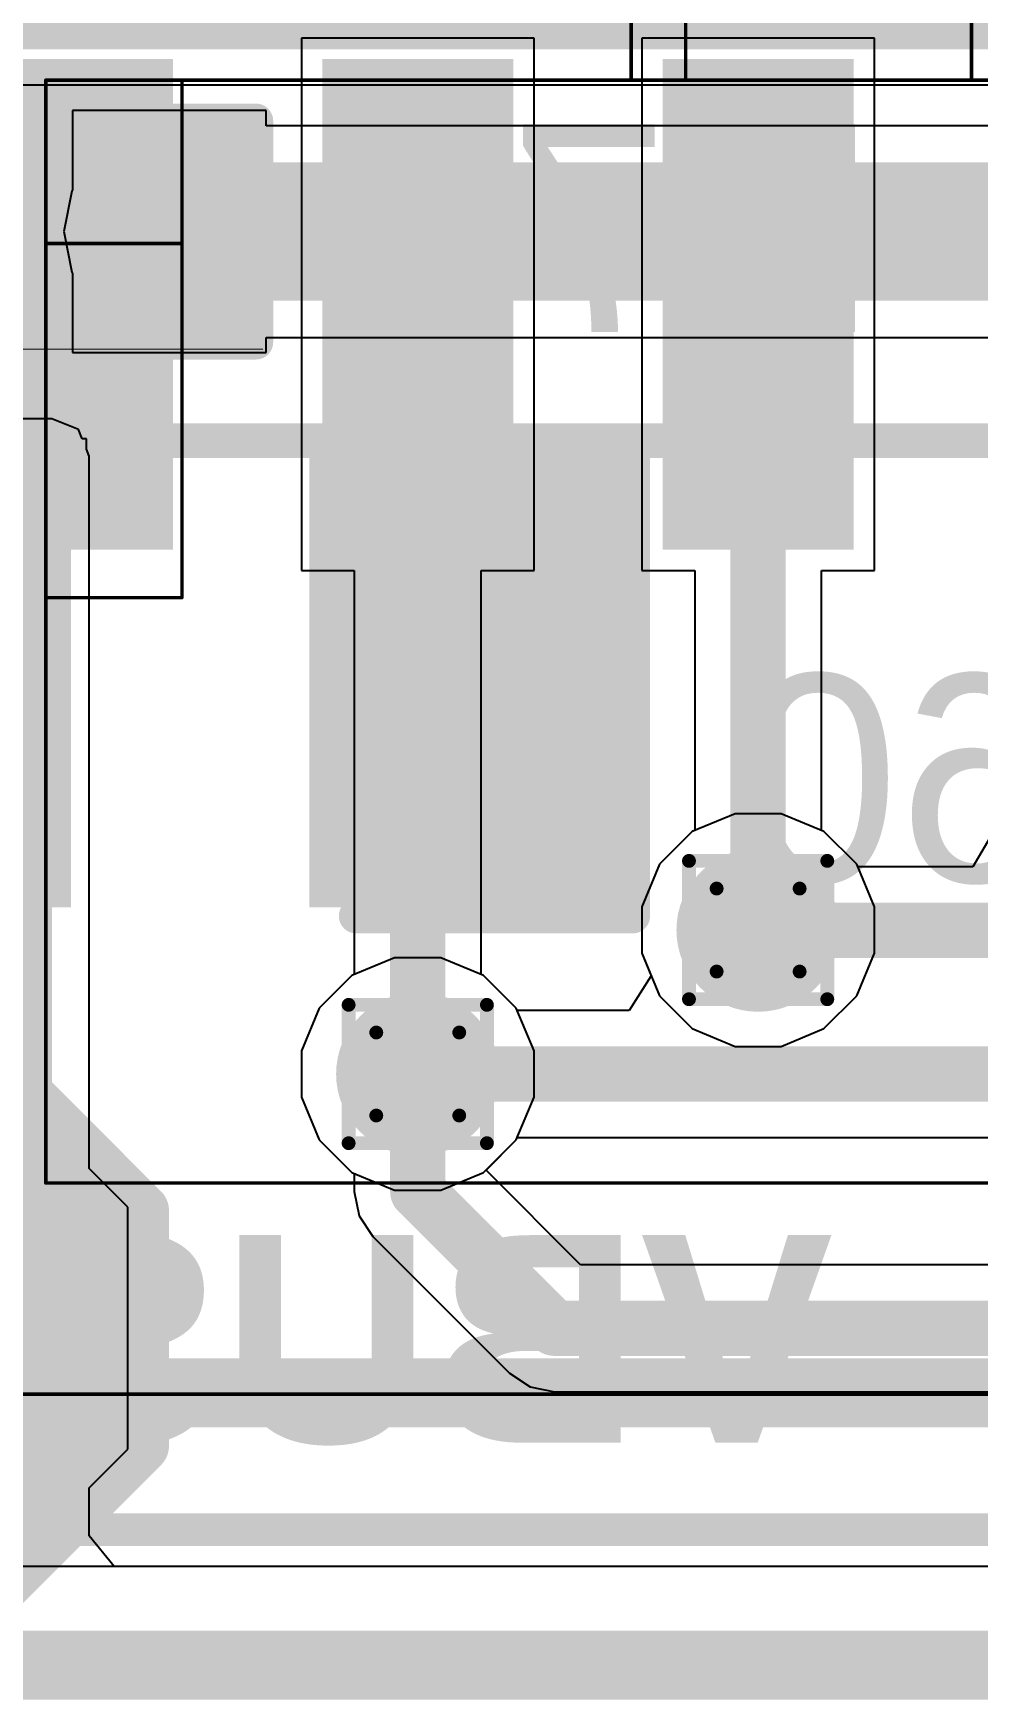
# Model space of a CAD drawing. Header units: inches. Extents: x -11 to 5433, y -4 to 5447.
# Drawn here: x 46.53 to 50, y -3.63 to 2.49 of the extents above; entities that cross this region are included whole.
import ezdxf

# ---------------------------------------------------------------- set-up
doc = ezdxf.new("R2010")
doc.units = ezdxf.units.IN
for name, color, linetype in [('Board_outline', 216, 'Continuous'), ('Bottom Layer', 5, 'Continuous'), ('Bottom Overlay', 54, 'Continuous'), ('Bottom Paste', 16, 'Continuous'), ('Bottom Solder', 6, 'Continuous'), ('Dimensions', 6, 'Continuous'), ('Drill Drawing', 1, 'Continuous'), ('Ground', 16, 'Continuous'), ('Mechanical 4', 56, 'Continuous'), ('Power', 76, 'Continuous'), ('Top Layer', 1, 'Continuous'), ('Top Overlay', 2, 'Continuous'), ('Top Paste', 8, 'Continuous'), ('Top Solder', 216, 'Continuous'), ('Via Holes', 16, 'Continuous')]:
    doc.layers.add(name, color=color, linetype=linetype)
doc.styles.add('Arial', font='', dxfattribs={"height": 0.2})
doc.styles.add('Arial_Bold', font='', dxfattribs={"height": 0.2})
doc.styles.get('Arial').set_extended_font_data('Arial')
doc.styles.get('Arial_Bold').set_extended_font_data('Arial', bold=True)

# ---------------------------------------------------------------- blocks, each defined once
blk = doc.blocks.new('R___0402_B_16')
at = {"layer": 'Bottom Layer'}
for points in [[(-0.2413, 0.3175), (-0.2412999999999999, -0.3175), (-0.6985, -0.3175), (-0.6985, 0.3175)], [(0.6985, 0.3175), (0.6985, -0.3175), (0.2413, -0.3175), (0.2412999999999999, 0.3175)]]:
    blk.add_hatch(color=5, dxfattribs=at).paths.add_polyline_path(points)
at = {"layer": 'Bottom Paste'}
for points in [[(-0.2413, 0.3175), (-0.2412999999999999, -0.3175), (-0.6985, -0.3175), (-0.6985, 0.3175)], [(0.6985, 0.3175), (0.6985, -0.3175), (0.2413, -0.3175), (0.2412999999999999, 0.3175)]]:
    blk.add_hatch(color=16, dxfattribs=at).paths.add_polyline_path(points)
at = {"layer": 'Bottom Solder'}
for points in [[(-0.18629884, 0.37250116), (-0.1862988399999999, -0.37250116), (-0.75350116, -0.37250116), (-0.75350116, 0.37250116)], [(0.75350116, 0.37250116), (0.75350116, -0.37250116), (0.18629884, -0.37250116), (0.1862988399999999, 0.37250116)]]:
    blk.add_hatch(color=6, dxfattribs=at).paths.add_polyline_path(points)
at = {"layer": 'Bottom Overlay'}
for points in [[(-0.7874, 0.4064, 0.127, 0.127, 0), (-0.7874, -0.4064, 0.127, 0.127, 0)], [(0.7874, 0.4064, 0.127, 0.127, 0), (-0.7874, 0.4064, 0.127, 0.127, 0)], [(0.8128, 0.4318, 0.0032258, 0.0032258, 0), (-0.8128, 0.4318, 0.0032258, 0.0032258, 0)], [(0.7874, 0.4064, 0.127, 0.127, 0), (0.7874, -0.4064, 0.127, 0.127, 0)], [(0.7874, -0.4064, 0.127, 0.127, 0), (-0.7874, -0.4064, 0.127, 0.127, 0)]]:
    blk.add_lwpolyline(points, format="xyseb", dxfattribs=at)
for points in [[(-0.8191499999999999, 0.4064, 0.0635, 0.0635, 1), (-0.7556499999999999, 0.4064, 0.0635, 0.0635, 1)], [(-0.8191499999999999, 0.4064, 0.0635, 0.0635, 1), (-0.7556499999999999, 0.4064, 0.0635, 0.0635, 1)], [(-0.81360518, 0.4318, 0.0016129, 0.0016129, 1), (-0.8119948199999999, 0.4318, 0.0016129, 0.0016129, 1)], [(0.7556499999999999, 0.4064, 0.0635, 0.0635, 1), (0.8191499999999999, 0.4064, 0.0635, 0.0635, 1)], [(0.7556499999999999, 0.4064, 0.0635, 0.0635, 1), (0.8191499999999999, 0.4064, 0.0635, 0.0635, 1)], [(0.8119948199999999, 0.4318, 0.0016129, 0.0016129, 1), (0.81360518, 0.4318, 0.0016129, 0.0016129, 1)], [(-0.8191499999999999, -0.4064, 0.0635, 0.0635, 1), (-0.7556499999999999, -0.4064, 0.0635, 0.0635, 1)], [(-0.8191499999999999, -0.4064, 0.0635, 0.0635, 1), (-0.7556499999999999, -0.4064, 0.0635, 0.0635, 1)], [(0.7556499999999999, -0.4064, 0.0635, 0.0635, 1), (0.8191499999999999, -0.4064, 0.0635, 0.0635, 1)], [(0.7556499999999999, -0.4064, 0.0635, 0.0635, 1), (0.8191499999999999, -0.4064, 0.0635, 0.0635, 1)]]:
    blk.add_lwpolyline(points, format="xyseb", close=True, dxfattribs=at)
blk = doc.blocks.new('C___0805_B_18')
at = {"layer": 'Bottom Layer'}
for points in [[(-1.524, 0.7619999999999999), (-0.508, 0.7619999999999999), (-0.508, -0.7619999999999999), (-1.524, -0.7619999999999999)], [(0.508, 0.7619999999999999), (1.524, 0.7619999999999999), (1.524, -0.7619999999999999), (0.508, -0.7619999999999999)]]:
    blk.add_hatch(color=5, dxfattribs=at).paths.add_polyline_path(points)
at = {"layer": 'Bottom Paste'}
for points in [[(-1.524, 0.7619999999999999), (-0.508, 0.7619999999999999), (-0.508, -0.7619999999999999), (-1.524, -0.7619999999999999)], [(0.508, 0.7619999999999999), (1.524, 0.7619999999999999), (1.524, -0.7619999999999999), (0.508, -0.7619999999999999)]]:
    blk.add_hatch(color=16, dxfattribs=at).paths.add_polyline_path(points)
at = {"layer": 'Bottom Solder'}
for points in [[(-1.59399986, 0.8319998599999999), (-0.4380001399999999, 0.8319998599999999), (-0.4380001399999999, -0.8319998599999999), (-1.59399986, -0.8319998599999999)], [(0.4380001399999999, 0.8319998599999999), (1.59399986, 0.8319998599999999), (1.59399986, -0.8319998599999999), (0.4380001399999999, -0.8319998599999999)]]:
    blk.add_hatch(color=6, dxfattribs=at).paths.add_polyline_path(points)
at = {"layer": 'Bottom Overlay'}
for points in [[(-1.6256, 0.8636, 0.127, 0.127, 0), (-1.6256, -0.8636, 0.127, 0.127, 0)], [(-0.6096, 0.8636, 0.127, 0.127, 0), (-1.6256, 0.8636, 0.127, 0.127, 0)], [(1.6256, 0.8636, 0.127, 0.127, 0), (0.6096, 0.8636, 0.127, 0.127, 0)], [(1.6256, 0.8636, 0.127, 0.127, 0), (1.6256, -0.8636, 0.127, 0.127, 0)], [(-0.6096, -0.8636, 0.127, 0.127, 0), (-1.6256, -0.8636, 0.127, 0.127, 0)], [(1.6256, -0.8636, 0.127, 0.127, 0), (0.6096, -0.8636, 0.127, 0.127, 0)]]:
    blk.add_lwpolyline(points, format="xyseb", dxfattribs=at)
for points in [[(-1.65735, 0.8636, 0.0635, 0.0635, 1), (-1.59385, 0.8636, 0.0635, 0.0635, 1)], [(-1.65735, 0.8636, 0.0635, 0.0635, 1), (-1.59385, 0.8636, 0.0635, 0.0635, 1)], [(-0.64135, 0.8636, 0.0635, 0.0635, 1), (-0.57785, 0.8636, 0.0635, 0.0635, 1)], [(0.57785, 0.8636, 0.0635, 0.0635, 1), (0.64135, 0.8636, 0.0635, 0.0635, 1)], [(1.59385, 0.8636, 0.0635, 0.0635, 1), (1.65735, 0.8636, 0.0635, 0.0635, 1)], [(1.59385, 0.8636, 0.0635, 0.0635, 1), (1.65735, 0.8636, 0.0635, 0.0635, 1)], [(-1.65735, -0.8636, 0.0635, 0.0635, 1), (-1.59385, -0.8636, 0.0635, 0.0635, 1)], [(-1.65735, -0.8636, 0.0635, 0.0635, 1), (-1.59385, -0.8636, 0.0635, 0.0635, 1)], [(-0.64135, -0.8636, 0.0635, 0.0635, 1), (-0.57785, -0.8636, 0.0635, 0.0635, 1)], [(0.57785, -0.8636, 0.0635, 0.0635, 1), (0.64135, -0.8636, 0.0635, 0.0635, 1)], [(1.59385, -0.8636, 0.0635, 0.0635, 1), (1.65735, -0.8636, 0.0635, 0.0635, 1)], [(1.59385, -0.8636, 0.0635, 0.0635, 1), (1.65735, -0.8636, 0.0635, 0.0635, 1)]]:
    blk.add_lwpolyline(points, format="xyseb", close=True, dxfattribs=at)
blk = doc.blocks.new('T__________B_49')
at = {"layer": 'Bottom Layer'}
blk.add_hatch(color=5, dxfattribs=at).paths.add_polyline_path([(0.3809999999999999, 0.7619999999999999), (-0.3809999999999999, 0.7619999999999999), (-0.7619999999999999, 0.3809999999999999), (-0.7619999999999999, -0.3809999999999999), (-0.3809999999999999, -0.7619999999999999), (0.3809999999999999, -0.7619999999999999), (0.7619999999999999, -0.3809999999999999), (0.7619999999999999, 0.3809999999999999)])
at = {"layer": 'Bottom Paste'}
blk.add_hatch(color=16, dxfattribs=at).paths.add_polyline_path([(0.3809999999999999, 0.7619999999999999), (-0.3809999999999999, 0.7619999999999999), (-0.7619999999999999, 0.3809999999999999), (-0.7619999999999999, -0.3809999999999999), (-0.3809999999999999, -0.7619999999999999), (0.3809999999999999, -0.7619999999999999), (0.7619999999999999, -0.3809999999999999), (0.7619999999999999, 0.3809999999999999)])
at = {"layer": 'Bottom Solder'}
blk.add_hatch(color=6, dxfattribs=at).paths.add_polyline_path([(0.4318, 0.8636), (-0.4318, 0.8636), (-0.8636, 0.4318), (-0.8636, -0.4318), (-0.4318, -0.8636), (0.4318, -0.8636), (0.8636, -0.4318), (0.8636, 0.4318)])
at = {"layer": 'Bottom Overlay'}
for points in [[(-0.9397999999999999, 0.4318, 0.1999996, 0.1999996, 0), (-0.4318, 0.9397999999999999, 0.1999996, 0.1999996, 0)], [(0.4318, 0.9397999999999999, 0.1999996, 0.1999996, 0), (-0.4318, 0.9397999999999999, 0.1999996, 0.1999996, 0)], [(0.9397999999999999, 0.4318, 0.1999996, 0.1999996, 0), (0.4318, 0.9397999999999999, 0.1999996, 0.1999996, 0)], [(-0.9397999999999999, -0.4318, 0.1999996, 0.1999996, 0), (-0.9397999999999999, 0.4318, 0.1999996, 0.1999996, 0)], [(0.9397999999999999, -0.4318, 0.1999996, 0.1999996, 0), (0.9397999999999999, 0.4318, 0.1999996, 0.1999996, 0)], [(-0.4318, -0.9397999999999999, 0.1999996, 0.1999996, 0), (-0.9397999999999999, -0.4318, 0.1999996, 0.1999996, 0)], [(0.4318, -0.9397999999999999, 0.1999996, 0.1999996, 0), (0.9397999999999999, -0.4318, 0.1999996, 0.1999996, 0)], [(0.4318, -0.9397999999999999, 0.1999996, 0.1999996, 0), (-0.4318, -0.9397999999999999, 0.1999996, 0.1999996, 0)]]:
    blk.add_lwpolyline(points, format="xyseb", dxfattribs=at)
for points in [[(-0.4817998999999999, 0.9397999999999999, 0.0999998, 0.0999998, 1), (-0.3818001, 0.9397999999999999, 0.0999998, 0.0999998, 1)], [(-0.4817998999999999, 0.9397999999999999, 0.0999998, 0.0999998, 1), (-0.3818001, 0.9397999999999999, 0.0999998, 0.0999998, 1)], [(0.3818001, 0.9397999999999999, 0.0999998, 0.0999998, 1), (0.4817998999999999, 0.9397999999999999, 0.0999998, 0.0999998, 1)], [(0.3818001, 0.9397999999999999, 0.0999998, 0.0999998, 1), (0.4817998999999999, 0.9397999999999999, 0.0999998, 0.0999998, 1)], [(-0.9897999000000001, 0.4318, 0.0999998, 0.0999998, 1), (-0.8898001, 0.4318, 0.0999998, 0.0999998, 1)], [(-0.9897999000000001, 0.4318, 0.0999998, 0.0999998, 1), (-0.8898001, 0.4318, 0.0999998, 0.0999998, 1)], [(0.8898001, 0.4318, 0.0999998, 0.0999998, 1), (0.9897999000000001, 0.4318, 0.0999998, 0.0999998, 1)], [(0.8898001, 0.4318, 0.0999998, 0.0999998, 1), (0.9897999000000001, 0.4318, 0.0999998, 0.0999998, 1)], [(-0.9897999000000001, -0.4318, 0.0999998, 0.0999998, 1), (-0.8898001, -0.4318, 0.0999998, 0.0999998, 1)], [(-0.9897999000000001, -0.4318, 0.0999998, 0.0999998, 1), (-0.8898001, -0.4318, 0.0999998, 0.0999998, 1)], [(0.8898001, -0.4318, 0.0999998, 0.0999998, 1), (0.9897999000000001, -0.4318, 0.0999998, 0.0999998, 1)], [(0.8898001, -0.4318, 0.0999998, 0.0999998, 1), (0.9897999000000001, -0.4318, 0.0999998, 0.0999998, 1)], [(-0.4817998999999999, -0.9397999999999999, 0.0999998, 0.0999998, 1), (-0.3818001, -0.9397999999999999, 0.0999998, 0.0999998, 1)], [(-0.4817998999999999, -0.9397999999999999, 0.0999998, 0.0999998, 1), (-0.3818001, -0.9397999999999999, 0.0999998, 0.0999998, 1)], [(0.3818001, -0.9397999999999999, 0.0999998, 0.0999998, 1), (0.4817998999999999, -0.9397999999999999, 0.0999998, 0.0999998, 1)], [(0.3818001, -0.9397999999999999, 0.0999998, 0.0999998, 1), (0.4817998999999999, -0.9397999999999999, 0.0999998, 0.0999998, 1)]]:
    blk.add_lwpolyline(points, format="xyseb", close=True, dxfattribs=at)
blk = doc.blocks.new('SM06B_GHS_TB_LF__SN__151')
at = {"layer": 'Top Layer'}
for points in [[(-3.4254694, 2.5994233), (-2.8254706, 2.5994233), (-2.8254706, 0.8994266999999999), (-3.4254694, 0.8994266999999999)], [(-2.1755354, 2.5994233), (-1.5755366, 2.5994233), (-1.5755366, 0.8994266999999999), (-2.1755354, 0.8994266999999999)], [(-0.9253473999999999, 2.5994233), (-0.3253486, 2.5994233), (-0.3253486, 0.8994266999999999), (-0.9253473999999999, 0.8994266999999999)]]:
    blk.add_hatch(color=1, dxfattribs=at).paths.add_polyline_path(points)
at = {"layer": 'Top Paste'}
for points in [[(-3.4254694, 2.5994233), (-2.8254706, 2.5994233), (-2.8254706, 0.8994266999999999), (-3.4254694, 0.8994266999999999)], [(-2.1755354, 2.5994233), (-1.5755366, 2.5994233), (-1.5755366, 0.8994266999999999), (-2.1755354, 0.8994266999999999)], [(-0.9253473999999999, 2.5994233), (-0.3253486, 2.5994233), (-0.3253486, 0.8994266999999999), (-0.9253473999999999, 0.8994266999999999)]]:
    blk.add_hatch(color=8, dxfattribs=at).paths.add_polyline_path(points)
at = {"layer": 'Top Solder'}
for points in [[(-3.4762694, 2.6502233), (-2.7746706, 2.6502233), (-2.7746706, 0.8486267000000001), (-3.4762694, 0.8486267000000001)], [(-2.2263354, 2.6502233), (-1.5247366, 2.6502233), (-1.5247366, 0.8486267000000001), (-2.2263354, 0.8486267000000001)], [(-0.9761473999999999, 2.6502233), (-0.2745486, 2.6502233), (-0.2745486, 0.8486267000000001), (-0.9761473999999999, 0.8486267000000001)]]:
    blk.add_hatch(color=216, dxfattribs=at).paths.add_polyline_path(points)
at = {"layer": 'Top Overlay'}
for points in [[(-4.3100752, -2.7500072, 0.1199896, 0.1199896, 0), (-0.4500372, -2.7500072, 0.1199896, 0.1199896, 0)], [(-0.4500372, -2.7500072, 0.1199896, 0.1199896, 0), (4.3100244, -2.7500072, 0.1199896, 0.1199896, 0)]]:
    blk.add_lwpolyline(points, format="xyseb", dxfattribs=at)
blk.add_lwpolyline([(-0.4800346, -2.7500072, 0.05999479999999999, 0.05999479999999999, 1), (-0.4200398, -2.7500072, 0.05999479999999999, 0.05999479999999999, 1)], format="xyseb", close=True, dxfattribs=at)
blk.add_lwpolyline([(-0.4800346, -2.7500072, 0.05999479999999999, 0.05999479999999999, 1), (-0.4200398, -2.7500072, 0.05999479999999999, 0.05999479999999999, 1)], format="xyseb", close=True, dxfattribs=at)

msp = doc.modelspace()

# ---------------------------------------------------------------- hatches: boundary and pattern name
at = {"layer": 'Bottom Layer'}
for points in [[(46.59457026, 0.9395256799999999), (44.28853982, 0.9395256799999999), (44.28853982, 0.5594807199999999), (46.59457026, 0.5594807199999999)], [(46.59457026, 0.87599774), (45.40077026, 0.87599774), (45.40077026, -3.02499522), (46.59457026, -3.02499522)]]:
    msp.add_hatch(color=5, dxfattribs=at).paths.add_polyline_path(points)
h = msp.add_hatch(color=5, dxfattribs=at)
edge = h.paths.add_edge_path()
edge.add_arc((49.18865194, -0.80086454), 0.2999994, 0, 360)
h = msp.add_hatch(color=5, dxfattribs=at)
edge = h.paths.add_edge_path()
edge.add_arc((47.93846394, -1.32946394), 0.2999994, 0, 360)
at = {"layer": 'Ground'}
h = msp.add_hatch(color=16, dxfattribs=at)
edge = h.paths.add_edge_path()
edge.add_arc((49.18865194, -0.80086454), 0.2999994, 0, 360)
h = msp.add_hatch(color=16, dxfattribs=at)
edge = h.paths.add_edge_path()
edge.add_arc((47.93846394, -1.32946394), 0.2999994, 0, 360)
at = {"layer": 'Power'}
h = msp.add_hatch(color=76, dxfattribs=at)
edge = h.paths.add_edge_path()
edge.add_arc((49.18865194, -0.80086454), 0.2999994, 0, 360)
h = msp.add_hatch(color=76, dxfattribs=at)
edge = h.paths.add_edge_path()
edge.add_arc((47.93846394, -1.32946394), 0.2999994, 0, 360)
at = {"layer": 'Top Layer'}
h = msp.add_hatch(color=1, dxfattribs=at)
edge = h.paths.add_edge_path()
edge.add_arc((49.18865194, -0.80086454), 0.2999994, 0, 360)
h = msp.add_hatch(color=1, dxfattribs=at)
edge = h.paths.add_edge_path()
edge.add_arc((47.93846394, -1.32946394), 0.2999994, 0, 360)
at = {"layer": 'Via Holes'}
h = msp.add_hatch(color=7, dxfattribs=at)
edge = h.paths.add_edge_path()
edge.add_arc((49.18865194, -0.80086454), 0.1499997, 0, 360)
h = msp.add_hatch(color=7, dxfattribs=at)
edge = h.paths.add_edge_path()
edge.add_arc((47.93846394, -1.32946394), 0.1499997, 0, 360)

# ---------------------------------------------------------------- linework, layer by layer
at = {"layer": 'Board_outline'}
msp.add_lwpolyline([(-9.92659686, -3.49998792, 0.254, 0.254, 0), (66.073401, -3.49999554, 0.254, 0.254, 0)], format="xyseb", dxfattribs=at)
at = {"layer": 'Bottom Layer'}
for p, q in [((47.38196517999999, 2.20862398), (46.67076518, 2.20862398)), ((46.67076518, 2.20862398), (46.67076518, 1.9177127)), ((47.38196517999999, 2.15258904), (47.38196517999999, 2.20862398)), ((50.75232673999999, 2.15258904), (47.38196517999999, 2.15258904)), ((46.6674708, 1.91278256), (46.63790012, 1.76412398)), ((46.67076518, 1.9177127), (46.6674708, 1.91278256)), ((46.63790012, 1.76412398), (46.6674708, 1.6154654)), ((46.6674708, 1.6154654), (46.67076518, 1.61053526)), ((46.67076518, 1.61053526), (46.67076518, 1.31962398)), ((47.38196517999999, 1.31962398), (47.38196517999999, 1.37565892)), ((47.38196517999999, 1.37565892), (50.59142027999999, 1.37565892)), ((46.67076518, 1.31962398), (47.38196517999999, 1.31962398)), ((46.59457026, 1.07699048), (45.21553314, 1.07699048)), ((46.69177352, 1.03672894), (46.59457026, 1.07699048)), ((46.70574352, 1.00300028), (46.69177352, 1.03672894)), ((46.72156518, 1.00300028), (46.70574352, 1.00300028)), ((46.72156518, 0.96480376), (46.72156518, 1.00300028)), ((46.73203505999999, 0.9395256799999999), (46.72156518, 0.96480376)), ((46.73203505999999, -1.67656764), (46.73203505999999, 0.9395256799999999)), ((49.10371688, -0.37386514), (48.9467779, -0.4388738999999999)), ((49.273587, -0.37386514), (49.10371688, -0.37386514)), ((49.43052598, -0.4388738999999999), (49.273587, -0.37386514)), ((48.9467779, -0.4388738999999999), (48.8266613, -0.5589905)), ((49.55064257999999, -0.5589905), (49.43052598, -0.4388738999999999)), ((48.8266613, -0.5589905), (48.76165253999999, -0.71592948)), ((49.61565133999999, -0.71592948), (49.55064257999999, -0.5589905)), ((48.76165253999999, -0.71592948), (48.76165253999999, -0.8857996)), ((49.61565133999999, -0.8857996), (49.61565133999999, -0.71592948)), ((47.85352888, -0.90246454), (47.6965899, -0.9674732999999999)), ((48.023399, -0.90246454), (47.85352888, -0.90246454)), ((48.18033798, -0.9674732999999999), (48.023399, -0.90246454)), ((48.76165253999999, -0.8857996), (48.8266613, -1.04273858)), ((49.55064257999999, -1.04273858), (49.61565133999999, -0.8857996)), ((47.6965899, -0.9674732999999999), (47.5764733, -1.0875899)), ((48.30045457999999, -1.0875899), (48.18033798, -0.9674732999999999)), ((47.5764733, -1.0875899), (47.51146454, -1.24452888)), ((48.36546334, -1.24452888), (48.30045457999999, -1.0875899)), ((48.8266613, -1.04273858), (48.9467779, -1.16285518)), ((49.43052598, -1.16285518), (49.55064257999999, -1.04273858)), ((48.9467779, -1.16285518), (49.10371688, -1.22786394)), ((49.273587, -1.22786394), (49.43052598, -1.16285518)), ((47.51146454, -1.24452888), (47.51146454, -1.414399)), ((48.36546334, -1.414399), (48.36546334, -1.24452888)), ((49.10371688, -1.22786394), (49.273587, -1.22786394)), ((47.51146454, -1.414399), (47.5764733, -1.57133798)), ((48.30045457999999, -1.57133798), (48.36546334, -1.414399)), ((47.5764733, -1.57133798), (47.6965899, -1.69145458)), ((48.18930926, -1.68248584), (48.30045457999999, -1.57133798)), ((46.87396518, -1.81849776), (46.73203505999999, -1.67656764)), ((47.6965899, -1.69145458), (47.70538592, -1.69509694)), ((47.70538592, -1.69509694), (47.70538592, -1.7612614)), ((48.53674316, -2.02991974), (48.18930926, -1.68248584)), ((47.70538592, -1.7612614), (47.72312781999999, -1.85045604)), ((46.87396518, -2.70749776), (46.87396518, -1.81849776)), ((47.72312781999999, -1.85045604), (47.7736535, -1.92607184)), ((47.7736535, -1.92607184), (48.27538986, -2.4278082)), ((50.19905124, -2.02991974), (48.53674316, -2.02991974)), ((48.27538986, -2.4278082), (48.35100311999999, -2.47833388)), ((48.35100311999999, -2.47833388), (48.44020029999999, -2.49607578)), ((48.44020029999999, -2.49607578), (50.19905124, -2.49607578)), ((46.73203505999999, -2.84942788), (46.87396518, -2.70749776)), ((46.73203505999999, -3.02499522), (46.73203505999999, -2.84942788)), ((46.82292642, -3.13743848), (46.73203505999999, -3.02499522)), ((50.46305884, -3.13743848), (46.82292642, -3.13743848))]:
    msp.add_line(p, q, dxfattribs=at)
for points in [[(47.02636518, 1.76412398, 0.508, 0.508, 0), (50.75232673999999, 1.76412398, 0.508, 0.508, 0)], [(47.93846394, -1.7612614, 0.2032, 0.2032, 0), (47.93846394, -1.32946394, 0.2032, 0.2032, 0)], [(47.93846394, -1.7612614, 0.2032, 0.2032, 0), (48.44020029999999, -2.26299776, 0.2032, 0.2032, 0)], [(48.44020029999999, -2.26299776, 0.2032, 0.2032, 0), (51.08805124, -2.26299776, 0.2032, 0.2032, 0)]]:
    msp.add_lwpolyline(points, format="xyseb", dxfattribs=at)
for points in [[(46.89936518, 1.76412398, 0.254, 0.254, 1), (47.15336517999999, 1.76412398, 0.254, 0.254, 1)], [(47.88766394, -1.32946394, 0.1016, 0.1016, 1), (47.98926394, -1.32946394, 0.1016, 0.1016, 1)], [(47.88766394, -1.7612614, 0.1016, 0.1016, 1), (47.98926394, -1.7612614, 0.1016, 0.1016, 1)], [(47.88766394, -1.7612614, 0.1016, 0.1016, 1), (47.98926394, -1.7612614, 0.1016, 0.1016, 1)], [(48.3894003, -2.26299776, 0.1016, 0.1016, 1), (48.4910003, -2.26299776, 0.1016, 0.1016, 1)], [(48.3894003, -2.26299776, 0.1016, 0.1016, 1), (48.4910003, -2.26299776, 0.1016, 0.1016, 1)]]:
    msp.add_lwpolyline(points, format="xyseb", close=True, dxfattribs=at)
at = {"layer": 'Dimensions'}
msp.add_lwpolyline([(32.58323176, 0.9964597799999999, 0.127, 0.127, 0), (61.58323218, 0.9964597799999999, 0.127, 0.127, 0)], format="xyseb", dxfattribs=at)
at = {"layer": 'Drill Drawing'}
for points in [[(48.93465193999999, -0.54686454, 0.0508, 0.0508, 0), (49.44265194, -0.54686454, 0.0508, 0.0508, 0)], [(48.93465193999999, -1.05486454, 0.0508, 0.0508, 0), (48.93465193999999, -0.54686454, 0.0508, 0.0508, 0)], [(49.44265194, -1.05486454, 0.0508, 0.0508, 0), (49.44265194, -0.54686454, 0.0508, 0.0508, 0)], [(49.03625194, -0.64846454, 0.0508, 0.0508, 0), (49.34105194, -0.64846454, 0.0508, 0.0508, 0)], [(49.03625194, -0.9532645399999998, 0.0508, 0.0508, 0), (49.03625194, -0.64846454, 0.0508, 0.0508, 0)], [(49.34105194, -0.9532645399999998, 0.0508, 0.0508, 0), (49.34105194, -0.64846454, 0.0508, 0.0508, 0)], [(49.03625194, -0.9532645399999998, 0.0508, 0.0508, 0), (49.34105194, -0.9532645399999998, 0.0508, 0.0508, 0)], [(48.93465193999999, -1.05486454, 0.0508, 0.0508, 0), (49.44265194, -1.05486454, 0.0508, 0.0508, 0)], [(47.68446393999999, -1.07546394, 0.0508, 0.0508, 0), (48.19246394, -1.07546394, 0.0508, 0.0508, 0)], [(47.68446393999999, -1.58346394, 0.0508, 0.0508, 0), (47.68446393999999, -1.07546394, 0.0508, 0.0508, 0)], [(48.19246394, -1.58346394, 0.0508, 0.0508, 0), (48.19246394, -1.07546394, 0.0508, 0.0508, 0)], [(47.78606394, -1.17706394, 0.0508, 0.0508, 0), (48.09086394, -1.17706394, 0.0508, 0.0508, 0)], [(47.78606394, -1.48186394, 0.0508, 0.0508, 0), (47.78606394, -1.17706394, 0.0508, 0.0508, 0)], [(48.09086394, -1.48186394, 0.0508, 0.0508, 0), (48.09086394, -1.17706394, 0.0508, 0.0508, 0)], [(47.78606394, -1.48186394, 0.0508, 0.0508, 0), (48.09086394, -1.48186394, 0.0508, 0.0508, 0)], [(47.68446393999999, -1.58346394, 0.0508, 0.0508, 0), (48.19246394, -1.58346394, 0.0508, 0.0508, 0)]]:
    msp.add_lwpolyline(points, format="xyseb", dxfattribs=at)
for points in [[(48.92195194, -0.54686454, 0.0254, 0.0254, 1), (48.94735194, -0.54686454, 0.0254, 0.0254, 1)], [(48.92195194, -0.54686454, 0.0254, 0.0254, 1), (48.94735194, -0.54686454, 0.0254, 0.0254, 1)], [(49.42995194, -0.54686454, 0.0254, 0.0254, 1), (49.45535194, -0.54686454, 0.0254, 0.0254, 1)], [(49.42995194, -0.54686454, 0.0254, 0.0254, 1), (49.45535194, -0.54686454, 0.0254, 0.0254, 1)], [(49.02355194, -0.64846454, 0.0254, 0.0254, 1), (49.04895193999999, -0.64846454, 0.0254, 0.0254, 1)], [(49.02355194, -0.64846454, 0.0254, 0.0254, 1), (49.04895193999999, -0.64846454, 0.0254, 0.0254, 1)], [(49.32835194, -0.64846454, 0.0254, 0.0254, 1), (49.35375194, -0.64846454, 0.0254, 0.0254, 1)], [(49.32835194, -0.64846454, 0.0254, 0.0254, 1), (49.35375194, -0.64846454, 0.0254, 0.0254, 1)], [(49.02355194, -0.9532645399999998, 0.0254, 0.0254, 1), (49.04895193999999, -0.9532645399999998, 0.0254, 0.0254, 1)], [(49.02355194, -0.9532645399999998, 0.0254, 0.0254, 1), (49.04895193999999, -0.9532645399999998, 0.0254, 0.0254, 1)], [(49.32835194, -0.9532645399999998, 0.0254, 0.0254, 1), (49.35375194, -0.9532645399999998, 0.0254, 0.0254, 1)], [(49.32835194, -0.9532645399999998, 0.0254, 0.0254, 1), (49.35375194, -0.9532645399999998, 0.0254, 0.0254, 1)], [(48.92195194, -1.05486454, 0.0254, 0.0254, 1), (48.94735194, -1.05486454, 0.0254, 0.0254, 1)], [(48.92195194, -1.05486454, 0.0254, 0.0254, 1), (48.94735194, -1.05486454, 0.0254, 0.0254, 1)], [(49.42995194, -1.05486454, 0.0254, 0.0254, 1), (49.45535194, -1.05486454, 0.0254, 0.0254, 1)], [(49.42995194, -1.05486454, 0.0254, 0.0254, 1), (49.45535194, -1.05486454, 0.0254, 0.0254, 1)], [(47.67176394, -1.07546394, 0.0254, 0.0254, 1), (47.69716394, -1.07546394, 0.0254, 0.0254, 1)], [(47.67176394, -1.07546394, 0.0254, 0.0254, 1), (47.69716394, -1.07546394, 0.0254, 0.0254, 1)], [(48.17976394, -1.07546394, 0.0254, 0.0254, 1), (48.20516394, -1.07546394, 0.0254, 0.0254, 1)], [(48.17976394, -1.07546394, 0.0254, 0.0254, 1), (48.20516394, -1.07546394, 0.0254, 0.0254, 1)], [(47.77336394, -1.17706394, 0.0254, 0.0254, 1), (47.79876393999999, -1.17706394, 0.0254, 0.0254, 1)], [(47.77336394, -1.17706394, 0.0254, 0.0254, 1), (47.79876393999999, -1.17706394, 0.0254, 0.0254, 1)], [(48.07816394, -1.17706394, 0.0254, 0.0254, 1), (48.10356393999999, -1.17706394, 0.0254, 0.0254, 1)], [(48.07816394, -1.17706394, 0.0254, 0.0254, 1), (48.10356393999999, -1.17706394, 0.0254, 0.0254, 1)], [(47.77336394, -1.48186394, 0.0254, 0.0254, 1), (47.79876393999999, -1.48186394, 0.0254, 0.0254, 1)], [(47.77336394, -1.48186394, 0.0254, 0.0254, 1), (47.79876393999999, -1.48186394, 0.0254, 0.0254, 1)], [(48.07816394, -1.48186394, 0.0254, 0.0254, 1), (48.10356393999999, -1.48186394, 0.0254, 0.0254, 1)], [(48.07816394, -1.48186394, 0.0254, 0.0254, 1), (48.10356393999999, -1.48186394, 0.0254, 0.0254, 1)], [(47.67176394, -1.58346394, 0.0254, 0.0254, 1), (47.69716394, -1.58346394, 0.0254, 0.0254, 1)], [(47.67176394, -1.58346394, 0.0254, 0.0254, 1), (47.69716394, -1.58346394, 0.0254, 0.0254, 1)], [(48.17976394, -1.58346394, 0.0254, 0.0254, 1), (48.20516394, -1.58346394, 0.0254, 0.0254, 1)], [(48.17976394, -1.58346394, 0.0254, 0.0254, 1), (48.20516394, -1.58346394, 0.0254, 0.0254, 1)]]:
    msp.add_lwpolyline(points, format="xyseb", close=True, dxfattribs=at)
at = {"layer": 'Ground'}
for p, q in [((45.5613008, 2.30253286), (54.01037203999999, 2.30253286)), ((49.10371688, -0.37386514), (48.9467779, -0.4388738999999999)), ((49.273587, -0.37386514), (49.10371688, -0.37386514)), ((49.43052598, -0.4388738999999999), (49.273587, -0.37386514)), ((48.9467779, -0.4388738999999999), (48.8266613, -0.5589905)), ((49.55064257999999, -0.5589905), (49.43052598, -0.4388738999999999)), ((50.05169314, -0.44157138), (49.97754546, -0.56857392)), ((48.8266613, -0.5589905), (48.76165253999999, -0.71592948)), ((49.5546126, -0.56857392), (49.55064257999999, -0.5589905)), ((49.97754546, -0.56857392), (49.5546126, -0.56857392)), ((48.76165253999999, -0.71592948), (48.76165253999999, -0.8857996)), ((47.85352888, -0.90246454), (47.6965899, -0.9674732999999999)), ((48.023399, -0.90246454), (47.85352888, -0.90246454)), ((48.18033798, -0.9674732999999999), (48.023399, -0.90246454)), ((48.76165253999999, -0.8857996), (48.79627528, -0.96938338)), ((47.6965899, -0.9674732999999999), (47.5764733, -1.0875899)), ((48.30045457999999, -1.0875899), (48.18033798, -0.9674732999999999)), ((48.79627528, -0.96938338), (48.71437298, -1.09638592)), ((47.5764733, -1.0875899), (47.51146454, -1.24452888)), ((48.30409693999999, -1.09638592), (48.30045457999999, -1.0875899)), ((48.71437298, -1.09638592), (48.30409693999999, -1.09638592)), ((47.51146454, -1.24452888), (47.51146454, -1.414399)), ((47.51146454, -1.414399), (47.5764733, -1.57133798)), ((47.5764733, -1.57133798), (47.6965899, -1.69145458)), ((48.18033798, -1.69145458), (48.30045457999999, -1.57133798)), ((48.30045457999999, -1.57133798), (48.30409693999999, -1.56254196)), ((48.30409693999999, -1.56254196), (52.98550998, -1.56254196)), ((47.6965899, -1.69145458), (47.85352888, -1.75646334)), ((48.023399, -1.75646334), (48.18033798, -1.69145458)), ((47.85352888, -1.75646334), (48.023399, -1.75646334)), ((56.6337704, -3.13744102), (32.92023133999999, -3.13743848))]:
    msp.add_line(p, q, dxfattribs=at)
for points in [[(44.5473709, 2.50971304, 0.1524, 0.1524, 0), (54.01038474, 2.50971304, 0.1524, 0.1524, 0)], [(49.18865194, -0.80086454, 0.2032, 0.2032, 0), (49.18943933999999, -0.80165194, 0.2032, 0.2032, 0)], [(49.18943933999999, -0.80165194, 0.2032, 0.2032, 0), (52.81774297999999, -0.80165194, 0.2032, 0.2032, 0)], [(47.93846394, -1.32946394, 0.2032, 0.2032, 0), (52.98550998, -1.32946394, 0.2032, 0.2032, 0)]]:
    msp.add_lwpolyline(points, format="xyseb", dxfattribs=at)
for points in [[(49.13785194, -0.80086454, 0.1016, 0.1016, 1), (49.23945194, -0.80086454, 0.1016, 0.1016, 1)], [(49.13863934, -0.80165194, 0.1016, 0.1016, 1), (49.24023934, -0.80165194, 0.1016, 0.1016, 1)], [(49.13863934, -0.80165194, 0.1016, 0.1016, 1), (49.24023934, -0.80165194, 0.1016, 0.1016, 1)], [(47.88766394, -1.32946394, 0.1016, 0.1016, 1), (47.98926394, -1.32946394, 0.1016, 0.1016, 1)]]:
    msp.add_lwpolyline(points, format="xyseb", close=True, dxfattribs=at)
at = {"layer": 'Mechanical 4'}
for points in [[(48.72223428, 2.32005886, 0.0127, 0.0127, 0), (48.72223428, 3.12005726, 0.0127, 0.0127, 0)], [(48.92223387999999, 2.32005886, 0.0127, 0.0127, 0), (48.92223387999999, 3.12005726, 0.0127, 0.0127, 0)], [(49.97223432, 2.32005886, 0.0127, 0.0127, 0), (49.97223432, 3.12005726, 0.0127, 0.0127, 0)], [(46.5722335, 2.32005886, 0.0127, 0.0127, 0), (59.82223494, 2.32005886, 0.0127, 0.0127, 0)], [(46.5722335, -1.7299432, 0.0127, 0.0127, 0), (46.5722335, 2.32005886, 0.0127, 0.0127, 0)], [(47.07223504, 0.4200575799999999, 0.0127, 0.0127, 0), (47.07223504, 2.32005886, 0.0127, 0.0127, 0)], [(46.5722335, 1.72005752, 0.0127, 0.0127, 0), (47.07223504, 1.72005752, 0.0127, 0.0127, 0)], [(46.5722335, 0.4200575799999999, 0.0127, 0.0127, 0), (47.07223504, 0.4200575799999999, 0.0127, 0.0127, 0)], [(46.5722335, -1.7299432, 0.0127, 0.0127, 0), (59.82223494, -1.72994066, 0.0127, 0.0127, 0)], [(-2.50000008, -2.50000008, 0.254, 0.254, 0), (67.49999962, -2.50000008, 0.254, 0.254, 0)], [(-2.50279916, -2.5050242, 0.0127, 0.0127, 0), (67.49720054, -2.5050242, 0.0127, 0.0127, 0)]]:
    msp.add_lwpolyline(points, format="xyseb", dxfattribs=at)
for points in [[(46.5690585, 2.32005886, 0.00635, 0.00635, 1), (46.5754085, 2.32005886, 0.00635, 0.00635, 1)], [(46.5690585, 2.32005886, 0.00635, 0.00635, 1), (46.5754085, 2.32005886, 0.00635, 0.00635, 1)], [(47.06906004, 2.32005886, 0.00635, 0.00635, 1), (47.07541004, 2.32005886, 0.00635, 0.00635, 1)], [(48.71905928, 2.32005886, 0.00635, 0.00635, 1), (48.72540927999999, 2.32005886, 0.00635, 0.00635, 1)], [(48.91905887999999, 2.32005886, 0.00635, 0.00635, 1), (48.92540888, 2.32005886, 0.00635, 0.00635, 1)], [(49.96905932, 2.32005886, 0.00635, 0.00635, 1), (49.97540932, 2.32005886, 0.00635, 0.00635, 1)], [(46.5690585, 1.72005752, 0.00635, 0.00635, 1), (46.5754085, 1.72005752, 0.00635, 0.00635, 1)], [(47.06906004, 1.72005752, 0.00635, 0.00635, 1), (47.07541004, 1.72005752, 0.00635, 0.00635, 1)], [(46.5690585, 0.4200575799999999, 0.00635, 0.00635, 1), (46.5754085, 0.4200575799999999, 0.00635, 0.00635, 1)], [(47.06906004, 0.4200575799999999, 0.00635, 0.00635, 1), (47.07541004, 0.4200575799999999, 0.00635, 0.00635, 1)], [(47.06906004, 0.4200575799999999, 0.00635, 0.00635, 1), (47.07541004, 0.4200575799999999, 0.00635, 0.00635, 1)], [(46.5690585, -1.7299432, 0.00635, 0.00635, 1), (46.5754085, -1.7299432, 0.00635, 0.00635, 1)], [(46.5690585, -1.7299432, 0.00635, 0.00635, 1), (46.5754085, -1.7299432, 0.00635, 0.00635, 1)]]:
    msp.add_lwpolyline(points, format="xyseb", close=True, dxfattribs=at)
at = {"layer": 'Power'}
for p, q in [((49.10371688, -0.37386514), (48.9467779, -0.4388738999999999)), ((49.273587, -0.37386514), (49.10371688, -0.37386514)), ((49.43052598, -0.4388738999999999), (49.273587, -0.37386514)), ((48.9467779, -0.4388738999999999), (48.8266613, -0.5589905)), ((49.55064257999999, -0.5589905), (49.43052598, -0.4388738999999999)), ((48.8266613, -0.5589905), (48.76165253999999, -0.71592948)), ((49.61565133999999, -0.71592948), (49.55064257999999, -0.5589905)), ((48.76165253999999, -0.71592948), (48.76165253999999, -0.8857996)), ((49.61565133999999, -0.8857996), (49.61565133999999, -0.71592948)), ((47.85352888, -0.90246454), (47.6965899, -0.9674732999999999)), ((48.023399, -0.90246454), (47.85352888, -0.90246454)), ((48.18033798, -0.9674732999999999), (48.023399, -0.90246454)), ((48.76165253999999, -0.8857996), (48.8266613, -1.04273858)), ((49.55064257999999, -1.04273858), (49.61565133999999, -0.8857996)), ((47.6965899, -0.9674732999999999), (47.5764733, -1.0875899)), ((48.30045457999999, -1.0875899), (48.18033798, -0.9674732999999999)), ((47.5764733, -1.0875899), (47.51146454, -1.24452888)), ((48.36546334, -1.24452888), (48.30045457999999, -1.0875899)), ((48.8266613, -1.04273858), (48.9467779, -1.16285518)), ((49.43052598, -1.16285518), (49.55064257999999, -1.04273858)), ((48.9467779, -1.16285518), (49.10371688, -1.22786394)), ((49.273587, -1.22786394), (49.43052598, -1.16285518)), ((47.51146454, -1.24452888), (47.51146454, -1.414399)), ((48.36546334, -1.414399), (48.36546334, -1.24452888)), ((49.10371688, -1.22786394), (49.273587, -1.22786394)), ((47.51146454, -1.414399), (47.5764733, -1.57133798)), ((48.30045457999999, -1.57133798), (48.36546334, -1.414399)), ((47.5764733, -1.57133798), (47.6965899, -1.69145458)), ((48.18033798, -1.69145458), (48.30045457999999, -1.57133798)), ((47.6965899, -1.69145458), (47.85352888, -1.75646334)), ((48.023399, -1.75646334), (48.18033798, -1.69145458)), ((47.85352888, -1.75646334), (48.023399, -1.75646334)), ((58.85179745999999, -3.13744102), (32.92023133999999, -3.13743848))]:
    msp.add_line(p, q, dxfattribs=at)
at = {"layer": 'Top Layer'}
for p, q in [((48.36546334, 2.47401588), (47.51146454, 2.47401588)), ((47.51146454, 2.47401588), (47.51146454, 0.52001928)), ((48.36546334, 0.52001928), (48.36546334, 2.47401588)), ((49.61565133999999, 2.47401588), (48.76165253999999, 2.47401588)), ((48.76165253999999, 2.47401588), (48.76165253999999, 0.52001928)), ((49.61565133999999, 0.52001928), (49.61565133999999, 2.47401588)), ((47.51146454, 0.52001928), (47.70538592, 0.52001928)), ((47.70538592, 0.52001928), (47.70538592, -0.96383094)), ((48.17154196, -0.96383094), (48.17154196, 0.52001928)), ((48.17154196, 0.52001928), (48.36546334, 0.52001928)), ((48.76165253999999, 0.52001928), (48.95557392, 0.52001928)), ((48.95557392, 0.52001928), (48.95557392, -0.43523154)), ((49.42172996, -0.43523154), (49.42172996, 0.52001928)), ((49.42172996, 0.52001928), (49.61565133999999, 0.52001928)), ((48.9467779, -0.4388738999999999), (48.8266613, -0.5589905)), ((48.95557392, -0.43523154), (48.9467779, -0.4388738999999999)), ((49.43052598, -0.4388738999999999), (49.42172996, -0.43523154)), ((49.55064257999999, -0.5589905), (49.43052598, -0.4388738999999999)), ((48.8266613, -0.5589905), (48.76165253999999, -0.71592948)), ((49.61565133999999, -0.71592948), (49.55064257999999, -0.5589905)), ((48.76165253999999, -0.71592948), (48.76165253999999, -0.8857996)), ((49.61565133999999, -0.8857996), (49.61565133999999, -0.71592948)), ((48.76165253999999, -0.8857996), (48.8266613, -1.04273858)), ((49.55064257999999, -1.04273858), (49.61565133999999, -0.8857996)), ((47.6965899, -0.9674732999999999), (47.5764733, -1.0875899)), ((47.70538592, -0.96383094), (47.6965899, -0.9674732999999999)), ((48.18033798, -0.9674732999999999), (48.17154196, -0.96383094)), ((48.30045457999999, -1.0875899), (48.18033798, -0.9674732999999999)), ((47.5764733, -1.0875899), (47.51146454, -1.24452888)), ((48.36546334, -1.24452888), (48.30045457999999, -1.0875899)), ((48.8266613, -1.04273858), (48.9467779, -1.16285518)), ((49.43052598, -1.16285518), (49.55064257999999, -1.04273858)), ((48.9467779, -1.16285518), (49.10371688, -1.22786394)), ((49.273587, -1.22786394), (49.43052598, -1.16285518)), ((47.51146454, -1.24452888), (47.51146454, -1.414399)), ((48.36546334, -1.414399), (48.36546334, -1.24452888)), ((49.10371688, -1.22786394), (49.273587, -1.22786394)), ((47.51146454, -1.414399), (47.5764733, -1.57133798)), ((48.30045457999999, -1.57133798), (48.36546334, -1.414399)), ((47.5764733, -1.57133798), (47.6965899, -1.69145458)), ((48.18033798, -1.69145458), (48.30045457999999, -1.57133798)), ((47.6965899, -1.69145458), (47.85352888, -1.75646334)), ((48.023399, -1.75646334), (48.18033798, -1.69145458)), ((47.85352888, -1.75646334), (48.023399, -1.75646334)), ((54.16159094, -3.13744102), (45.46640894, -3.13743848))]:
    msp.add_line(p, q, dxfattribs=at)
for points in [[(47.93846394, -1.32946394, 0.2032, 0.2032, 0), (47.93846394, 1.49701758, 0.2032, 0.2032, 0)], [(49.18865194, -0.80086454, 0.2032, 0.2032, 0), (49.18865194, 1.49701758, 0.2032, 0.2032, 0)]]:
    msp.add_lwpolyline(points, format="xyseb", dxfattribs=at)
for points in [[(47.88766394, 1.49701758, 0.1016, 0.1016, 1), (47.98926394, 1.49701758, 0.1016, 0.1016, 1)], [(49.13785194, 1.49701758, 0.1016, 0.1016, 1), (49.23945194, 1.49701758, 0.1016, 0.1016, 1)], [(49.13785194, -0.80086454, 0.1016, 0.1016, 1), (49.23945194, -0.80086454, 0.1016, 0.1016, 1)], [(47.88766394, -1.32946394, 0.1016, 0.1016, 1), (47.98926394, -1.32946394, 0.1016, 0.1016, 1)]]:
    msp.add_lwpolyline(points, format="xyseb", close=True, dxfattribs=at)

# ---------------------------------------------------------------- block references
msp.add_blockref('SM06B_GHS_TB_LF__SN__151', (49.81399994, -0.25240742))
for name, p, rotation in [('R___0402_B_16', (46.55646518, 1.76412398), 180), ('C___0805_B_18', (47.10256517999999, 0.11400028), 180), ('T__________B_49', (45.98496518, -2.26299776), 270)]:
    msp.add_blockref(name, p, dxfattribs=dict(rotation=rotation))

# ---------------------------------------------------------------- texts
at = {"layer": 'Bottom Overlay', "style": 'Arial', "text_generation_flag": 2}
for s, p in [('R70', (49.63226294, 1.39560808)), ('C60', (51.06736294, -0.6239713199999999))]:
    msp.add_text(s, height=0.7619999999999999, dxfattribs=at).set_placement(p)
at = {"layer": 'Bottom Overlay', "style": 'Arial_Bold', "text_generation_flag": 2}
msp.add_text('VBUS2', height=0.7619999999999999, rotation=360, dxfattribs=at).set_placement((49.46513602, -2.68325346))

doc.saveas('drawing.dxf')
